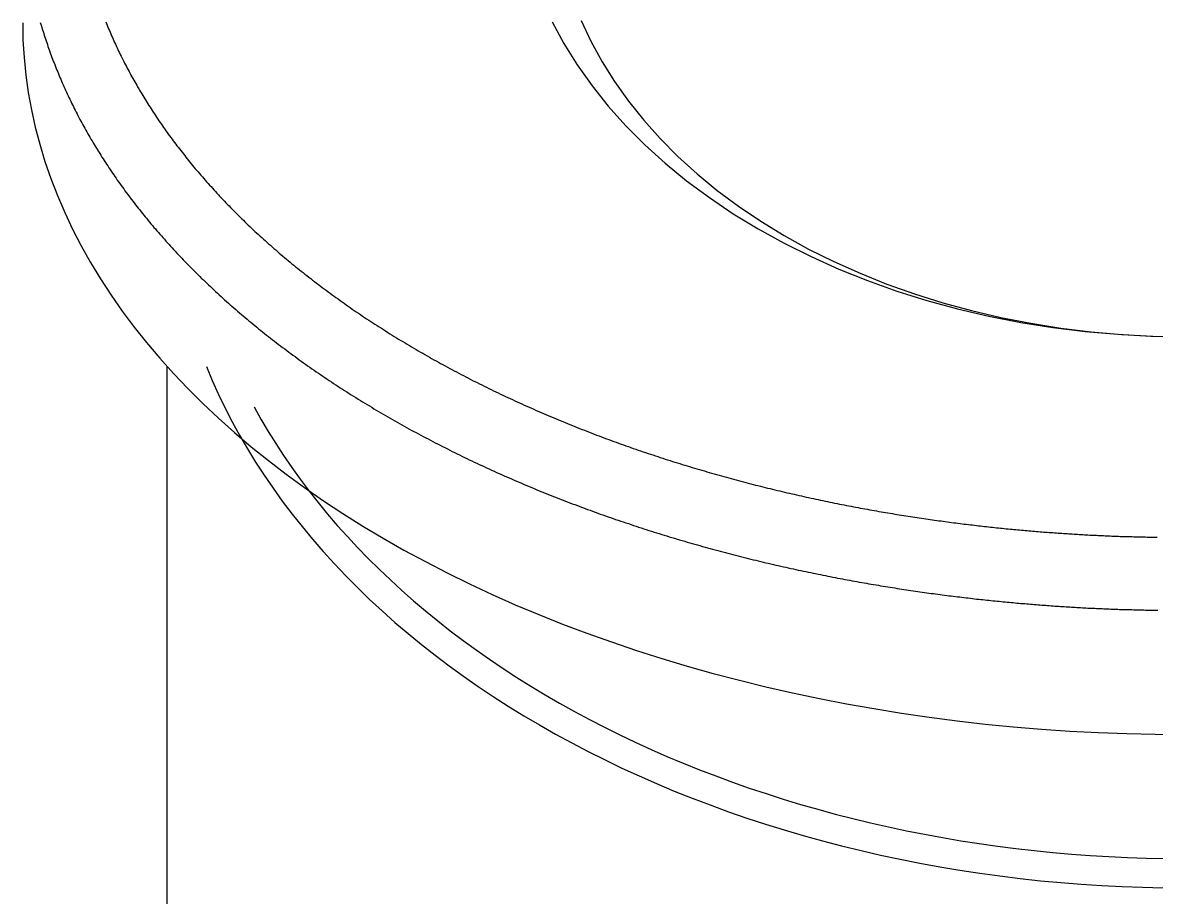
# Model space of a CAD drawing. Extents: x -9.8 to 79.6, y -19.1 to 55.4.
# Drawn here: x 55.15 to 66.13, y 36.84 to 45.31 of the extents above; entities that cross this region are included whole.
import ezdxf

# ---------------------------------------------------------------- set-up
doc = ezdxf.new("R2010")
doc.units = 0
doc.layers.get('0').update_dxf_attribs({"linetype": 'CONTINUOUS'})

msp = doc.modelspace()

# ---------------------------------------------------------------- linework, layer by layer
at = {"color": 7, "linetype": 'CONTINUOUS'}
msp.add_line((56.549, 31.641), (56.549, 41.982), dxfattribs=at)
for points in [[(55.149, 45.313, 0), (55.152, 45.144, 0), (55.163, 44.975, 0), (55.179, 44.806, 0), (55.203, 44.637, 0), (55.234, 44.469, 0), (55.271, 44.302, 0), (55.315, 44.135, 0), (55.365, 43.968, 0), (55.422, 43.803, 0), (55.486, 43.638, 0), (55.556, 43.474, 0), (55.633, 43.312, 0), (55.717, 43.151, 0), (55.807, 42.991, 0), (55.903, 42.832, 0), (56.005, 42.675, 0), (56.114, 42.519, 0), (56.229, 42.365, 0), (56.35, 42.214, 0), (56.477, 42.063, 0), (56.611, 41.915, 0), (56.749, 41.769, 0), (56.894, 41.625, 0), (57.045, 41.483, 0), (57.201, 41.343, 0), (57.363, 41.206, 0), (57.53, 41.072, 0), (57.703, 40.94, 0), (57.88, 40.81, 0), (58.063, 40.683, 0), (58.251, 40.559, 0), (58.444, 40.438, 0), (58.642, 40.32, 0), (58.844, 40.205, 0), (59.051, 40.093, 0), (59.262, 39.984, 0), (59.478, 39.878, 0), (59.697, 39.776, 0), (59.921, 39.676, 0), (60.149, 39.581, 0), (60.38, 39.489, 0), (60.615, 39.4, 0), (60.854, 39.315, 0), (61.096, 39.233, 0), (61.341, 39.155, 0), (61.589, 39.081, 0), (61.84, 39.01, 0), (62.094, 38.944, 0), (62.35, 38.881, 0), (62.609, 38.822, 0), (62.87, 38.767, 0), (63.133, 38.716, 0), (63.398, 38.669, 0), (63.665, 38.626, 0), (63.934, 38.586, 0), (64.204, 38.551, 0), (64.476, 38.52, 0), (64.748, 38.493, 0), (65.022, 38.471, 0), (65.296, 38.452, 0), (65.571, 38.438, 0), (65.847, 38.427, 0), (66.123, 38.421, 0), (66.399, 38.419, 0)], [(60.279, 45.32, 0), (60.394, 45.11, 0), (60.523, 44.904, 0), (60.666, 44.702, 0), (60.824, 44.506, 0), (60.994, 44.315, 0), (61.178, 44.131, 0), (61.374, 43.953, 0), (61.583, 43.782, 0), (61.803, 43.619, 0), (62.034, 43.463, 0), (62.275, 43.316, 0), (62.527, 43.177, 0), (62.788, 43.047, 0), (63.057, 42.927, 0), (63.335, 42.815, 0), (63.62, 42.714, 0), (63.911, 42.623, 0), (64.209, 42.541, 0), (64.512, 42.471, 0), (64.82, 42.41, 0), (65.131, 42.361, 0), (65.445, 42.322, 0), (65.762, 42.295, 0), (66.08, 42.278, 0), (66.399, 42.273, 0)], [(60.562, 45.334, 0), (60.656, 45.133, 0), (60.763, 44.935, 0), (60.885, 44.742, 0), (61.019, 44.553, 0), (61.167, 44.368, 0), (61.327, 44.19, 0), (61.499, 44.017, 0), (61.684, 43.85, 0), (61.879, 43.689, 0), (62.086, 43.536, 0), (62.302, 43.39, 0), (62.529, 43.252, 0), (62.765, 43.121, 0), (63.01, 43, 0), (63.263, 42.886, 0), (63.523, 42.782, 0), (63.791, 42.687, 0), (64.065, 42.601, 0), (64.344, 42.525, 0), (64.628, 42.458, 0), (64.917, 42.402, 0), (65.209, 42.355, 0), (65.504, 42.319, 0), (65.801, 42.293, 0), (66.1, 42.278, 0), (66.399, 42.273, 0)], [(56.929, 41.982, 0), (56.986, 41.847, 0), (57.047, 41.713, 0), (57.111, 41.58, 0), (57.179, 41.448, 0), (57.251, 41.317, 0), (57.326, 41.187, 0), (57.406, 41.058, 0), (57.489, 40.93, 0), (57.575, 40.804, 0), (57.665, 40.678, 0), (57.759, 40.554, 0), (57.856, 40.432, 0), (57.957, 40.31, 0), (58.061, 40.191, 0), (58.169, 40.072, 0), (58.28, 39.956, 0), (58.394, 39.841, 0), (58.511, 39.727, 0), (58.632, 39.615, 0), (58.756, 39.505, 0), (58.883, 39.397, 0), (59.013, 39.291, 0), (59.146, 39.187, 0), (59.282, 39.084, 0), (59.421, 38.983, 0), (59.563, 38.885, 0), (59.707, 38.788, 0), (59.854, 38.694, 0), (60.004, 38.601, 0), (60.157, 38.511, 0), (60.312, 38.423, 0), (60.469, 38.337, 0), (60.629, 38.254, 0), (60.792, 38.173, 0), (60.956, 38.094, 0), (61.123, 38.017, 0), (61.292, 37.943, 0), (61.463, 37.871, 0), (61.636, 37.802, 0), (61.811, 37.736, 0), (61.988, 37.671, 0), (62.167, 37.61, 0), (62.347, 37.55, 0), (62.529, 37.494, 0), (62.713, 37.44, 0), (62.898, 37.389, 0), (63.085, 37.34, 0), (63.273, 37.294, 0), (63.462, 37.251, 0), (63.652, 37.21, 0), (63.844, 37.172, 0), (64.036, 37.137, 0), (64.23, 37.105, 0), (64.424, 37.075, 0), (64.619, 37.049, 0), (64.815, 37.025, 0), (65.012, 37.003, 0), (65.209, 36.985, 0), (65.406, 36.969, 0), (65.605, 36.957, 0), (65.803, 36.947, 0), (66.001, 36.94, 0), (66.2, 36.935, 0)], [(57.391, 41.592, 0), (57.458, 41.473, 0), (57.528, 41.355, 0), (57.601, 41.237, 0), (57.677, 41.12, 0), (57.756, 41.005, 0), (57.839, 40.891, 0), (57.924, 40.777, 0), (58.012, 40.665, 0), (58.103, 40.554, 0), (58.198, 40.444, 0), (58.295, 40.336, 0), (58.395, 40.229, 0), (58.498, 40.123, 0), (58.603, 40.019, 0), (58.712, 39.916, 0), (58.823, 39.814, 0), (58.936, 39.714, 0), (59.053, 39.616, 0), (59.172, 39.519, 0), (59.293, 39.423, 0), (59.417, 39.33, 0), (59.544, 39.238, 0), (59.673, 39.148, 0), (59.804, 39.059, 0), (59.938, 38.972, 0), (60.074, 38.887, 0), (60.212, 38.804, 0), (60.352, 38.722, 0), (60.495, 38.643, 0), (60.64, 38.565, 0), (60.786, 38.49, 0), (60.935, 38.416, 0), (61.085, 38.344, 0), (61.238, 38.275, 0), (61.392, 38.207, 0), (61.548, 38.142, 0), (61.706, 38.078, 0), (61.865, 38.017, 0), (62.026, 37.958, 0), (62.189, 37.9, 0), (62.353, 37.846, 0), (62.519, 37.793, 0), (62.685, 37.742, 0), (62.854, 37.694, 0), (63.023, 37.648, 0), (63.194, 37.604, 0), (63.365, 37.563, 0), (63.538, 37.523, 0), (63.712, 37.487, 0), (63.887, 37.452, 0), (64.063, 37.42, 0), (64.239, 37.39, 0), (64.416, 37.362, 0), (64.594, 37.337, 0), (64.773, 37.314, 0), (64.952, 37.294, 0), (65.132, 37.276, 0), (65.312, 37.26, 0), (65.493, 37.247, 0), (65.674, 37.236, 0), (65.855, 37.228, 0), (66.036, 37.222, 0), (66.217, 37.218, 0)]]:
    msp.add_polyline3d(points, dxfattribs=at)
at = {"color": 7}
for points in [[(55.32, 45.316, 0), (55.326, 45.298, 0), (55.331, 45.28, 0), (55.336, 45.263, 0), (55.342, 45.245, 0), (55.347, 45.227, 0), (55.353, 45.209, 0), (55.358, 45.191, 0), (55.364, 45.173, 0), (55.37, 45.156, 0), (55.376, 45.138, 0), (55.382, 45.12, 0), (55.388, 45.102, 0), (55.394, 45.084, 0), (55.4, 45.066, 0), (55.407, 45.049, 0), (55.413, 45.031, 0), (55.419, 45.013, 0), (55.426, 44.995, 0), (55.432, 44.977, 0), (55.439, 44.96, 0), (55.446, 44.942, 0), (55.453, 44.924, 0), (55.459, 44.907, 0), (55.467, 44.889, 0), (55.474, 44.871, 0), (55.481, 44.853, 0), (55.488, 44.836, 0), (55.495, 44.818, 0), (55.503, 44.8, 0), (55.51, 44.782, 0), (55.518, 44.765, 0), (55.525, 44.747, 0), (55.533, 44.729, 0), (55.541, 44.712, 0), (55.549, 44.694, 0), (55.556, 44.676, 0), (55.565, 44.659, 0), (55.573, 44.641, 0), (55.581, 44.623, 0), (55.589, 44.606, 0), (55.597, 44.588, 0), (55.606, 44.571, 0), (55.614, 44.553, 0), (55.623, 44.535, 0), (55.632, 44.518, 0), (55.64, 44.5, 0), (55.649, 44.483, 0), (55.658, 44.465, 0), (55.667, 44.448, 0), (55.676, 44.43, 0), (55.685, 44.413, 0), (55.694, 44.395, 0), (55.703, 44.377, 0), (55.713, 44.36, 0), (55.722, 44.343, 0), (55.732, 44.325, 0), (55.741, 44.307, 0), (55.751, 44.29, 0), (55.761, 44.273, 0), (55.771, 44.255, 0), (55.781, 44.238, 0), (55.791, 44.22, 0), (55.801, 44.203, 0), (55.811, 44.185, 0), (55.821, 44.168, 0), (55.831, 44.151, 0), (55.842, 44.133, 0), (55.852, 44.116, 0), (55.863, 44.099, 0), (55.873, 44.081, 0), (55.884, 44.064, 0), (55.895, 44.047, 0), (55.906, 44.029, 0), (55.917, 44.012, 0), (55.928, 43.995, 0), (55.939, 43.977, 0), (55.95, 43.96, 0), (55.961, 43.943, 0), (55.973, 43.926, 0), (55.984, 43.908, 0), (55.996, 43.891, 0), (56.007, 43.874, 0), (56.019, 43.857, 0), (56.031, 43.84, 0), (56.042, 43.823, 0), (56.054, 43.806, 0), (56.066, 43.788, 0), (56.078, 43.771, 0), (56.091, 43.754, 0), (56.103, 43.737, 0), (56.115, 43.72, 0), (56.128, 43.703, 0), (56.14, 43.686, 0), (56.153, 43.669, 0), (56.165, 43.652, 0), (56.178, 43.635, 0), (56.191, 43.618, 0), (56.204, 43.601, 0), (56.217, 43.584, 0), (56.23, 43.567, 0), (56.243, 43.55, 0), (56.256, 43.533, 0), (56.269, 43.516, 0), (56.283, 43.499, 0), (56.296, 43.482, 0), (56.309, 43.465, 0), (56.323, 43.449, 0), (56.337, 43.432, 0), (56.351, 43.415, 0), (56.364, 43.398, 0), (56.378, 43.382, 0), (56.392, 43.365, 0), (56.406, 43.348, 0), (56.421, 43.331, 0), (56.435, 43.315, 0), (56.449, 43.298, 0), (56.464, 43.281, 0), (56.478, 43.264, 0), (56.493, 43.248, 0), (56.507, 43.231, 0), (56.522, 43.215, 0), (56.537, 43.198, 0), (56.552, 43.181, 0), (56.567, 43.165, 0), (56.582, 43.148, 0), (56.597, 43.132, 0), (56.612, 43.115, 0), (56.628, 43.099, 0), (56.643, 43.082, 0), (56.658, 43.066, 0), (56.674, 43.049, 0), (56.69, 43.033, 0), (56.705, 43.017, 0), (56.721, 43, 0), (56.737, 42.984, 0), (56.753, 42.967, 0), (56.769, 42.951, 0), (56.785, 42.935, 0), (56.801, 42.919, 0), (56.818, 42.902, 0), (56.834, 42.886, 0), (56.85, 42.87, 0), (56.867, 42.854, 0), (56.883, 42.837, 0), (56.9, 42.821, 0), (56.917, 42.805, 0), (56.934, 42.789, 0), (56.951, 42.773, 0), (56.968, 42.757, 0), (56.985, 42.741, 0), (57.002, 42.725, 0), (57.019, 42.709, 0), (57.036, 42.693, 0), (57.053, 42.677, 0), (57.071, 42.661, 0), (57.089, 42.645, 0), (57.106, 42.63, 0), (57.124, 42.614, 0), (57.142, 42.598, 0), (57.159, 42.582, 0), (57.177, 42.566, 0), (57.195, 42.551, 0), (57.213, 42.535, 0), (57.231, 42.519, 0), (57.249, 42.504, 0), (57.268, 42.488, 0), (57.286, 42.473, 0), (57.304, 42.457, 0), (57.323, 42.441, 0), (57.342, 42.426, 0), (57.36, 42.411, 0), (57.379, 42.395, 0), (57.398, 42.38, 0), (57.417, 42.364, 0), (57.435, 42.349, 0), (57.455, 42.334, 0), (57.474, 42.319, 0), (57.493, 42.303, 0), (57.512, 42.288, 0), (57.531, 42.273, 0), (57.55, 42.258, 0), (57.57, 42.243, 0), (57.589, 42.227, 0), (57.609, 42.212, 0), (57.629, 42.197, 0), (57.648, 42.182, 0), (57.668, 42.168, 0), (57.688, 42.153, 0), (57.708, 42.138, 0), (57.728, 42.123, 0), (57.748, 42.108, 0), (57.768, 42.093, 0), (57.788, 42.079, 0), (57.808, 42.064, 0), (57.828, 42.049, 0), (57.849, 42.035, 0), (57.869, 42.02, 0), (57.89, 42.006, 0), (57.91, 41.991, 0), (57.931, 41.977, 0), (57.952, 41.962, 0), (57.972, 41.948, 0), (57.993, 41.933, 0), (58.014, 41.919, 0), (58.035, 41.905, 0), (58.056, 41.891, 0), (58.077, 41.876, 0), (58.098, 41.862, 0), (58.119, 41.848, 0), (58.14, 41.834, 0), (58.161, 41.82, 0), (58.183, 41.806, 0), (58.204, 41.792, 0), (58.225, 41.778, 0), (58.247, 41.764, 0), (58.268, 41.75, 0), (58.29, 41.737, 0), (58.312, 41.723, 0), (58.333, 41.709, 0), (58.355, 41.695, 0), (58.377, 41.682, 0), (58.399, 41.668, 0), (58.421, 41.655, 0), (58.443, 41.641, 0), (58.465, 41.628, 0), (58.487, 41.614, 0), (58.509, 41.601, 0), (58.531, 41.588, 0), (58.553, 41.574, 0), (58.575, 41.561, 0), (58.598, 41.548, 0), (58.62, 41.535, 0), (58.643, 41.522, 0), (58.665, 41.508, 0), (58.688, 41.495, 0), (58.71, 41.483, 0), (58.733, 41.47, 0), (58.755, 41.457, 0), (58.778, 41.444, 0), (58.801, 41.431, 0), (58.824, 41.418, 0), (58.846, 41.406, 0), (58.869, 41.393, 0), (58.892, 41.38, 0), (58.915, 41.368, 0), (58.938, 41.355, 0), (58.961, 41.343, 0), (58.984, 41.33, 0), (59.007, 41.318, 0), (59.031, 41.306, 0), (59.054, 41.293, 0), (59.077, 41.281, 0), (59.1, 41.269, 0), (59.123, 41.257, 0), (59.147, 41.245, 0), (59.17, 41.233, 0), (59.194, 41.221, 0), (59.217, 41.209, 0), (59.241, 41.197, 0), (59.264, 41.185, 0), (59.288, 41.173, 0), (59.311, 41.161, 0), (59.335, 41.15, 0), (59.359, 41.138, 0), (59.382, 41.126, 0), (59.406, 41.115, 0), (59.43, 41.103, 0), (59.454, 41.092, 0), (59.477, 41.08, 0), (59.501, 41.069, 0), (59.525, 41.058, 0), (59.549, 41.046, 0), (59.573, 41.035, 0), (59.597, 41.024, 0), (59.621, 41.013, 0), (59.645, 41.002, 0), (59.669, 40.991, 0), (59.693, 40.98, 0), (59.717, 40.969, 0), (59.741, 40.958, 0), (59.766, 40.947, 0), (59.79, 40.936, 0), (59.814, 40.925, 0), (59.838, 40.915, 0), (59.862, 40.904, 0), (59.887, 40.894, 0), (59.911, 40.883, 0), (59.935, 40.873, 0), (59.96, 40.862, 0), (59.984, 40.852, 0), (60.008, 40.841, 0), (60.033, 40.831, 0), (60.057, 40.821, 0), (60.082, 40.811, 0), (60.106, 40.8, 0), (60.13, 40.79, 0), (60.155, 40.78, 0), (60.179, 40.77, 0), (60.204, 40.761, 0), (60.228, 40.751, 0), (60.253, 40.741, 0), (60.278, 40.731, 0), (60.302, 40.721, 0), (60.327, 40.712, 0), (60.351, 40.702, 0), (60.376, 40.692, 0), (60.401, 40.683, 0), (60.425, 40.673, 0), (60.45, 40.664, 0), (60.474, 40.654, 0), (60.499, 40.645, 0), (60.524, 40.636, 0), (60.549, 40.627, 0), (60.573, 40.617, 0), (60.598, 40.608, 0), (60.623, 40.599, 0), (60.647, 40.59, 0), (60.672, 40.581, 0), (60.697, 40.572, 0), (60.722, 40.563, 0), (60.746, 40.554, 0), (60.771, 40.546, 0), (60.796, 40.537, 0), (60.821, 40.528, 0), (60.845, 40.52, 0), (60.87, 40.511, 0), (60.895, 40.502, 0), (60.92, 40.494, 0), (60.944, 40.486, 0), (60.969, 40.477, 0), (60.994, 40.469, 0), (61.019, 40.461, 0), (61.044, 40.452, 0), (61.069, 40.444, 0), (61.093, 40.436, 0), (61.118, 40.428, 0), (61.143, 40.42, 0), (61.168, 40.412, 0), (61.192, 40.404, 0), (61.217, 40.396, 0), (61.242, 40.388, 0), (61.267, 40.38, 0), (61.292, 40.372, 0), (61.316, 40.365, 0), (61.341, 40.357, 0), (61.366, 40.349, 0), (61.391, 40.342, 0), (61.415, 40.334, 0), (61.44, 40.327, 0), (61.465, 40.319, 0), (61.49, 40.312, 0), (61.514, 40.305, 0), (61.539, 40.297, 0), (61.564, 40.29, 0), (61.589, 40.283, 0), (61.613, 40.276, 0), (61.638, 40.269, 0), (61.663, 40.262, 0), (61.687, 40.255, 0), (61.712, 40.248, 0), (61.737, 40.241, 0), (61.761, 40.234, 0), (61.786, 40.227, 0), (61.811, 40.221, 0), (61.835, 40.214, 0), (61.86, 40.207, 0), (61.885, 40.2, 0), (61.909, 40.194, 0), (61.934, 40.187, 0), (61.958, 40.181, 0), (61.983, 40.174, 0), (62.008, 40.168, 0), (62.032, 40.162, 0), (62.057, 40.155, 0), (62.081, 40.149, 0), (62.106, 40.143, 0), (62.13, 40.137, 0), (62.155, 40.13, 0), (62.179, 40.124, 0), (62.204, 40.118, 0), (62.228, 40.112, 0), (62.253, 40.106, 0), (62.277, 40.1, 0), (62.301, 40.095, 0), (62.326, 40.089, 0), (62.35, 40.083, 0), (62.374, 40.077, 0), (62.399, 40.072, 0), (62.423, 40.066, 0), (62.447, 40.06, 0), (62.471, 40.055, 0), (62.496, 40.049, 0), (62.52, 40.044, 0), (62.544, 40.038, 0), (62.568, 40.033, 0), (62.593, 40.028, 0), (62.617, 40.022, 0), (62.641, 40.017, 0), (62.665, 40.012, 0), (62.689, 40.007, 0), (62.713, 40.002, 0), (62.737, 39.997, 0), (62.761, 39.992, 0), (62.785, 39.987, 0), (62.809, 39.982, 0), (62.832, 39.977, 0), (62.856, 39.972, 0), (62.88, 39.967, 0), (62.904, 39.962, 0), (62.928, 39.958, 0), (62.951, 39.953, 0), (62.975, 39.948, 0), (62.998, 39.944, 0), (63.022, 39.939, 0), (63.046, 39.934, 0), (63.069, 39.93, 0), (63.093, 39.925, 0), (63.116, 39.921, 0), (63.14, 39.917, 0), (63.163, 39.912, 0), (63.186, 39.908, 0), (63.21, 39.904, 0), (63.233, 39.9, 0), (63.256, 39.895, 0), (63.279, 39.891, 0), (63.303, 39.887, 0), (63.326, 39.883, 0), (63.349, 39.879, 0), (63.372, 39.875, 0), (63.395, 39.871, 0), (63.418, 39.867, 0), (63.441, 39.864, 0), (63.463, 39.86, 0), (63.486, 39.856, 0), (63.509, 39.852, 0), (63.532, 39.849, 0), (63.554, 39.845, 0), (63.577, 39.841, 0), (63.599, 39.838, 0), (63.622, 39.834, 0), (63.644, 39.831, 0), (63.667, 39.827, 0), (63.689, 39.824, 0), (63.712, 39.821, 0), (63.734, 39.817, 0), (63.756, 39.814, 0), (63.778, 39.811, 0), (63.8, 39.807, 0), (63.822, 39.804, 0), (63.844, 39.801, 0), (63.866, 39.798, 0), (63.888, 39.795, 0), (63.91, 39.792, 0), (63.931, 39.789, 0), (63.953, 39.786, 0), (63.975, 39.783, 0), (63.996, 39.78, 0), (64.018, 39.777, 0), (64.039, 39.774, 0), (64.06, 39.772, 0), (64.082, 39.769, 0), (64.103, 39.766, 0), (64.124, 39.763, 0), (64.145, 39.761, 0), (64.166, 39.758, 0), (64.187, 39.756, 0), (64.208, 39.753, 0), (64.229, 39.751, 0), (64.249, 39.748, 0), (64.27, 39.745, 0), (64.291, 39.743, 0), (64.311, 39.741, 0), (64.332, 39.738, 0), (64.352, 39.736, 0), (64.372, 39.734, 0), (64.392, 39.731, 0), (64.413, 39.729, 0), (64.433, 39.727, 0), (64.453, 39.725, 0), (64.473, 39.723, 0), (64.493, 39.721, 0), (64.513, 39.719, 0), (64.532, 39.717, 0), (64.552, 39.715, 0), (64.572, 39.712, 0), (64.591, 39.711, 0), (64.611, 39.709, 0), (64.63, 39.707, 0), (64.65, 39.705, 0), (64.669, 39.703, 0), (64.688, 39.701, 0), (64.707, 39.699, 0), (64.727, 39.698, 0), (64.746, 39.696, 0), (64.765, 39.694, 0), (64.784, 39.692, 0), (64.802, 39.691, 0), (64.821, 39.689, 0), (64.84, 39.688, 0), (64.859, 39.686, 0), (64.878, 39.684, 0), (64.896, 39.683, 0), (64.915, 39.681, 0), (64.933, 39.68, 0), (64.952, 39.678, 0), (64.97, 39.677, 0), (64.989, 39.675, 0), (65.007, 39.674, 0), (65.025, 39.673, 0), (65.044, 39.671, 0), (65.062, 39.67, 0), (65.08, 39.669, 0), (65.098, 39.667, 0), (65.116, 39.666, 0), (65.134, 39.665, 0), (65.152, 39.663, 0), (65.17, 39.662, 0), (65.188, 39.661, 0), (65.206, 39.66, 0), (65.224, 39.659, 0), (65.242, 39.657, 0), (65.259, 39.656, 0), (65.277, 39.655, 0), (65.295, 39.654, 0), (65.312, 39.653, 0), (65.33, 39.652, 0), (65.347, 39.651, 0), (65.365, 39.65, 0), (65.383, 39.649, 0), (65.4, 39.648, 0), (65.418, 39.647, 0), (65.435, 39.646, 0), (65.452, 39.645, 0), (65.47, 39.644, 0), (65.487, 39.643, 0), (65.504, 39.642, 0), (65.522, 39.642, 0), (65.539, 39.641, 0), (65.556, 39.64, 0), (65.573, 39.639, 0), (65.59, 39.638, 0), (65.608, 39.638, 0), (65.625, 39.637, 0), (65.642, 39.636, 0), (65.659, 39.636, 0), (65.676, 39.635, 0), (65.693, 39.634, 0), (65.71, 39.634, 0), (65.727, 39.633, 0), (65.744, 39.632, 0), (65.761, 39.632, 0), (65.778, 39.631, 0), (65.795, 39.631, 0), (65.812, 39.63, 0), (65.829, 39.63, 0), (65.845, 39.629, 0), (65.862, 39.629, 0), (65.879, 39.628, 0), (65.896, 39.628, 0), (65.913, 39.627, 0), (65.93, 39.627, 0), (65.946, 39.626, 0), (65.963, 39.626, 0), (65.98, 39.626, 0), (65.997, 39.625, 0), (66.014, 39.625, 0), (66.03, 39.624, 0), (66.047, 39.624, 0), (66.064, 39.624, 0), (66.081, 39.624, 0), (66.097, 39.623, 0), (66.114, 39.623, 0), (66.131, 39.623, 0), (66.148, 39.623, 0)], [(55.955, 45.321, 0), (55.961, 45.304, 0), (55.968, 45.288, 0), (55.975, 45.271, 0), (55.982, 45.254, 0), (55.989, 45.237, 0), (55.996, 45.221, 0), (56.003, 45.204, 0), (56.011, 45.187, 0), (56.018, 45.171, 0), (56.025, 45.154, 0), (56.033, 45.138, 0), (56.04, 45.121, 0), (56.048, 45.104, 0), (56.056, 45.088, 0), (56.063, 45.071, 0), (56.071, 45.054, 0), (56.079, 45.038, 0), (56.087, 45.021, 0), (56.095, 45.005, 0), (56.103, 44.988, 0), (56.112, 44.971, 0), (56.12, 44.955, 0), (56.128, 44.938, 0), (56.137, 44.922, 0), (56.145, 44.905, 0), (56.154, 44.889, 0), (56.163, 44.872, 0), (56.171, 44.855, 0), (56.18, 44.839, 0), (56.189, 44.822, 0), (56.198, 44.806, 0), (56.207, 44.789, 0), (56.216, 44.773, 0), (56.225, 44.757, 0), (56.235, 44.74, 0), (56.244, 44.724, 0), (56.254, 44.707, 0), (56.263, 44.691, 0), (56.273, 44.674, 0), (56.282, 44.658, 0), (56.292, 44.642, 0), (56.302, 44.625, 0), (56.312, 44.609, 0), (56.322, 44.592, 0), (56.332, 44.576, 0), (56.342, 44.56, 0), (56.352, 44.543, 0), (56.362, 44.527, 0), (56.373, 44.511, 0), (56.383, 44.494, 0), (56.394, 44.478, 0), (56.404, 44.462, 0), (56.415, 44.445, 0), (56.426, 44.429, 0), (56.436, 44.413, 0), (56.447, 44.397, 0), (56.458, 44.38, 0), (56.469, 44.364, 0), (56.48, 44.348, 0), (56.492, 44.332, 0), (56.503, 44.315, 0), (56.514, 44.299, 0), (56.526, 44.283, 0), (56.537, 44.267, 0), (56.549, 44.251, 0), (56.56, 44.235, 0), (56.572, 44.218, 0), (56.584, 44.202, 0), (56.596, 44.186, 0), (56.608, 44.17, 0), (56.62, 44.154, 0), (56.632, 44.138, 0), (56.644, 44.122, 0), (56.656, 44.106, 0), (56.669, 44.09, 0), (56.681, 44.074, 0), (56.693, 44.058, 0), (56.706, 44.042, 0), (56.719, 44.026, 0), (56.731, 44.01, 0), (56.744, 43.994, 0), (56.757, 43.978, 0), (56.77, 43.962, 0), (56.783, 43.946, 0), (56.796, 43.93, 0), (56.809, 43.914, 0), (56.822, 43.898, 0), (56.836, 43.883, 0), (56.849, 43.867, 0), (56.863, 43.851, 0), (56.876, 43.835, 0), (56.89, 43.819, 0), (56.904, 43.804, 0), (56.917, 43.788, 0), (56.931, 43.772, 0), (56.945, 43.756, 0), (56.959, 43.741, 0), (56.974, 43.725, 0), (56.988, 43.709, 0), (57.002, 43.694, 0), (57.016, 43.678, 0), (57.031, 43.662, 0), (57.045, 43.647, 0), (57.06, 43.631, 0), (57.075, 43.615, 0), (57.089, 43.6, 0), (57.104, 43.584, 0), (57.119, 43.569, 0), (57.134, 43.553, 0), (57.149, 43.538, 0), (57.164, 43.522, 0), (57.179, 43.507, 0), (57.194, 43.491, 0), (57.21, 43.476, 0), (57.225, 43.461, 0), (57.241, 43.445, 0), (57.256, 43.43, 0), (57.272, 43.414, 0), (57.288, 43.399, 0), (57.303, 43.384, 0), (57.319, 43.368, 0), (57.335, 43.353, 0), (57.351, 43.338, 0), (57.367, 43.323, 0), (57.384, 43.308, 0), (57.4, 43.292, 0), (57.416, 43.277, 0), (57.433, 43.262, 0), (57.449, 43.247, 0), (57.466, 43.232, 0), (57.482, 43.217, 0), (57.499, 43.202, 0), (57.516, 43.187, 0), (57.532, 43.172, 0), (57.549, 43.157, 0), (57.566, 43.142, 0), (57.584, 43.127, 0), (57.601, 43.112, 0), (57.618, 43.097, 0), (57.635, 43.082, 0), (57.652, 43.068, 0), (57.67, 43.053, 0), (57.687, 43.038, 0), (57.705, 43.023, 0), (57.722, 43.009, 0), (57.74, 42.994, 0), (57.758, 42.979, 0), (57.776, 42.965, 0), (57.794, 42.95, 0), (57.812, 42.935, 0), (57.83, 42.921, 0), (57.848, 42.906, 0), (57.866, 42.892, 0), (57.884, 42.877, 0), (57.903, 42.863, 0), (57.921, 42.849, 0), (57.94, 42.834, 0), (57.958, 42.82, 0), (57.977, 42.806, 0), (57.995, 42.791, 0), (58.014, 42.777, 0), (58.033, 42.763, 0), (58.052, 42.749, 0), (58.071, 42.735, 0), (58.09, 42.721, 0), (58.109, 42.706, 0), (58.128, 42.692, 0), (58.147, 42.678, 0), (58.166, 42.664, 0), (58.185, 42.651, 0), (58.205, 42.637, 0), (58.224, 42.623, 0), (58.244, 42.609, 0), (58.263, 42.595, 0), (58.283, 42.581, 0), (58.302, 42.568, 0), (58.322, 42.554, 0), (58.342, 42.54, 0), (58.362, 42.527, 0), (58.382, 42.513, 0), (58.402, 42.499, 0), (58.422, 42.486, 0), (58.442, 42.472, 0), (58.462, 42.459, 0), (58.482, 42.446, 0), (58.502, 42.432, 0), (58.523, 42.419, 0), (58.543, 42.406, 0), (58.563, 42.392, 0), (58.584, 42.379, 0), (58.604, 42.366, 0), (58.625, 42.353, 0), (58.645, 42.34, 0), (58.666, 42.327, 0), (58.687, 42.313, 0), (58.708, 42.301, 0), (58.728, 42.288, 0), (58.749, 42.275, 0), (58.77, 42.262, 0), (58.791, 42.249, 0), (58.812, 42.236, 0), (58.833, 42.224, 0), (58.854, 42.211, 0), (58.876, 42.198, 0), (58.897, 42.185, 0), (58.918, 42.173, 0), (58.939, 42.16, 0), (58.961, 42.148, 0), (58.982, 42.135, 0), (59.004, 42.123, 0), (59.025, 42.111, 0), (59.047, 42.098, 0), (59.068, 42.086, 0), (59.09, 42.074, 0), (59.112, 42.062, 0), (59.133, 42.049, 0), (59.155, 42.037, 0), (59.177, 42.025, 0), (59.199, 42.013, 0), (59.221, 42.001, 0), (59.243, 41.989, 0), (59.265, 41.977, 0), (59.287, 41.965, 0), (59.309, 41.954, 0), (59.331, 41.942, 0), (59.353, 41.93, 0), (59.375, 41.919, 0), (59.397, 41.907, 0), (59.42, 41.895, 0), (59.442, 41.884, 0), (59.464, 41.872, 0), (59.486, 41.861, 0), (59.509, 41.849, 0), (59.531, 41.838, 0), (59.554, 41.827, 0), (59.576, 41.815, 0), (59.599, 41.804, 0), (59.621, 41.793, 0), (59.644, 41.782, 0), (59.667, 41.771, 0), (59.689, 41.76, 0), (59.712, 41.749, 0), (59.735, 41.738, 0), (59.758, 41.727, 0), (59.78, 41.716, 0), (59.803, 41.705, 0), (59.826, 41.694, 0), (59.849, 41.684, 0), (59.872, 41.673, 0), (59.895, 41.662, 0), (59.918, 41.652, 0), (59.941, 41.641, 0), (59.964, 41.631, 0), (59.987, 41.62, 0), (60.01, 41.61, 0), (60.033, 41.599, 0), (60.056, 41.589, 0), (60.079, 41.579, 0), (60.102, 41.569, 0), (60.125, 41.558, 0), (60.149, 41.548, 0), (60.172, 41.538, 0), (60.195, 41.528, 0), (60.218, 41.518, 0), (60.242, 41.508, 0), (60.265, 41.498, 0), (60.288, 41.489, 0), (60.312, 41.479, 0), (60.335, 41.469, 0), (60.358, 41.459, 0), (60.382, 41.45, 0), (60.405, 41.44, 0), (60.429, 41.43, 0), (60.452, 41.421, 0), (60.476, 41.411, 0), (60.499, 41.402, 0), (60.523, 41.393, 0), (60.546, 41.383, 0), (60.57, 41.374, 0), (60.593, 41.365, 0), (60.617, 41.356, 0), (60.64, 41.347, 0), (60.664, 41.337, 0), (60.687, 41.328, 0), (60.711, 41.319, 0), (60.735, 41.311, 0), (60.758, 41.302, 0), (60.782, 41.293, 0), (60.806, 41.284, 0), (60.829, 41.275, 0), (60.853, 41.267, 0), (60.877, 41.258, 0), (60.9, 41.249, 0), (60.924, 41.241, 0), (60.948, 41.232, 0), (60.971, 41.224, 0), (60.995, 41.215, 0), (61.019, 41.207, 0), (61.042, 41.199, 0), (61.066, 41.19, 0), (61.09, 41.182, 0), (61.114, 41.174, 0), (61.137, 41.166, 0), (61.161, 41.158, 0), (61.185, 41.15, 0), (61.209, 41.142, 0), (61.232, 41.134, 0), (61.256, 41.126, 0), (61.28, 41.118, 0), (61.303, 41.11, 0), (61.327, 41.102, 0), (61.351, 41.095, 0), (61.375, 41.087, 0), (61.398, 41.08, 0), (61.422, 41.072, 0), (61.446, 41.064, 0), (61.47, 41.057, 0), (61.493, 41.049, 0), (61.517, 41.042, 0), (61.541, 41.035, 0), (61.565, 41.027, 0), (61.589, 41.02, 0), (61.612, 41.013, 0), (61.636, 41.006, 0), (61.66, 40.999, 0), (61.683, 40.992, 0), (61.707, 40.984, 0), (61.731, 40.978, 0), (61.755, 40.971, 0), (61.778, 40.964, 0), (61.802, 40.957, 0), (61.825, 40.95, 0), (61.849, 40.943, 0), (61.873, 40.937, 0), (61.897, 40.93, 0), (61.92, 40.923, 0), (61.944, 40.917, 0), (61.968, 40.91, 0), (61.991, 40.904, 0), (62.015, 40.897, 0), (62.038, 40.891, 0), (62.062, 40.885, 0), (62.086, 40.878, 0), (62.109, 40.872, 0), (62.133, 40.866, 0), (62.157, 40.859, 0), (62.18, 40.853, 0), (62.204, 40.847, 0), (62.227, 40.841, 0), (62.251, 40.835, 0), (62.274, 40.829, 0), (62.298, 40.823, 0), (62.321, 40.818, 0), (62.345, 40.812, 0), (62.368, 40.806, 0), (62.392, 40.8, 0), (62.415, 40.794, 0), (62.438, 40.789, 0), (62.462, 40.783, 0), (62.485, 40.778, 0), (62.509, 40.772, 0), (62.532, 40.766, 0), (62.555, 40.761, 0), (62.579, 40.756, 0), (62.602, 40.75, 0), (62.625, 40.745, 0), (62.648, 40.74, 0), (62.672, 40.734, 0), (62.695, 40.729, 0), (62.718, 40.724, 0), (62.741, 40.719, 0), (62.764, 40.714, 0), (62.788, 40.709, 0), (62.811, 40.704, 0), (62.834, 40.699, 0), (62.857, 40.694, 0), (62.88, 40.689, 0), (62.903, 40.684, 0), (62.926, 40.679, 0), (62.949, 40.675, 0), (62.971, 40.67, 0), (62.994, 40.665, 0), (63.017, 40.66, 0), (63.04, 40.656, 0), (63.063, 40.651, 0), (63.086, 40.647, 0), (63.108, 40.642, 0), (63.131, 40.638, 0), (63.154, 40.634, 0), (63.176, 40.629, 0), (63.199, 40.625, 0), (63.221, 40.621, 0), (63.244, 40.616, 0), (63.266, 40.612, 0), (63.289, 40.608, 0), (63.311, 40.604, 0), (63.334, 40.6, 0), (63.356, 40.596, 0), (63.378, 40.592, 0), (63.401, 40.588, 0), (63.423, 40.584, 0), (63.445, 40.58, 0), (63.467, 40.576, 0), (63.489, 40.572, 0), (63.511, 40.569, 0), (63.533, 40.565, 0), (63.556, 40.561, 0), (63.577, 40.558, 0), (63.599, 40.554, 0), (63.621, 40.55, 0), (63.643, 40.547, 0), (63.665, 40.543, 0), (63.687, 40.54, 0), (63.708, 40.536, 0), (63.73, 40.533, 0), (63.751, 40.53, 0), (63.773, 40.526, 0), (63.794, 40.523, 0), (63.816, 40.52, 0), (63.837, 40.517, 0), (63.858, 40.514, 0), (63.88, 40.51, 0), (63.901, 40.507, 0), (63.922, 40.504, 0), (63.943, 40.501, 0), (63.964, 40.498, 0), (63.985, 40.495, 0), (64.006, 40.492, 0), (64.027, 40.489, 0), (64.048, 40.487, 0), (64.069, 40.484, 0), (64.089, 40.481, 0), (64.11, 40.478, 0), (64.13, 40.475, 0), (64.151, 40.473, 0), (64.171, 40.47, 0), (64.192, 40.468, 0), (64.212, 40.465, 0), (64.232, 40.462, 0), (64.253, 40.46, 0), (64.273, 40.457, 0), (64.293, 40.455, 0), (64.313, 40.453, 0), (64.333, 40.45, 0), (64.353, 40.448, 0), (64.372, 40.446, 0), (64.392, 40.443, 0), (64.412, 40.441, 0), (64.431, 40.439, 0), (64.451, 40.437, 0), (64.47, 40.434, 0), (64.49, 40.432, 0), (64.509, 40.43, 0), (64.528, 40.428, 0), (64.547, 40.426, 0), (64.566, 40.424, 0), (64.585, 40.422, 0), (64.604, 40.42, 0), (64.623, 40.418, 0), (64.642, 40.416, 0), (64.661, 40.414, 0), (64.68, 40.412, 0), (64.698, 40.41, 0), (64.717, 40.409, 0), (64.736, 40.407, 0), (64.754, 40.405, 0), (64.773, 40.403, 0), (64.791, 40.402, 0), (64.809, 40.4, 0), (64.828, 40.398, 0), (64.846, 40.397, 0), (64.864, 40.395, 0), (64.882, 40.394, 0), (64.9, 40.392, 0), (64.918, 40.391, 0), (64.936, 40.389, 0), (64.954, 40.388, 0), (64.972, 40.386, 0), (64.99, 40.385, 0), (65.008, 40.383, 0), (65.025, 40.382, 0), (65.043, 40.38, 0), (65.061, 40.379, 0), (65.078, 40.378, 0), (65.096, 40.376, 0), (65.113, 40.375, 0), (65.131, 40.374, 0), (65.148, 40.373, 0), (65.166, 40.371, 0), (65.183, 40.37, 0), (65.2, 40.369, 0), (65.218, 40.368, 0), (65.235, 40.367, 0), (65.252, 40.365, 0), (65.269, 40.364, 0), (65.286, 40.363, 0), (65.303, 40.362, 0), (65.32, 40.361, 0), (65.337, 40.36, 0), (65.354, 40.359, 0), (65.371, 40.358, 0), (65.388, 40.357, 0), (65.405, 40.356, 0), (65.422, 40.355, 0), (65.439, 40.354, 0), (65.455, 40.353, 0), (65.472, 40.352, 0), (65.489, 40.351, 0), (65.505, 40.35, 0), (65.522, 40.35, 0), (65.539, 40.349, 0), (65.555, 40.348, 0), (65.572, 40.347, 0), (65.588, 40.346, 0), (65.605, 40.346, 0), (65.622, 40.345, 0), (65.638, 40.344, 0), (65.654, 40.343, 0), (65.671, 40.343, 0), (65.687, 40.342, 0), (65.704, 40.341, 0), (65.72, 40.341, 0), (65.737, 40.34, 0), (65.753, 40.34, 0), (65.769, 40.339, 0), (65.785, 40.338, 0), (65.802, 40.338, 0), (65.818, 40.337, 0), (65.834, 40.337, 0), (65.85, 40.336, 0), (65.867, 40.336, 0), (65.883, 40.335, 0), (65.899, 40.335, 0), (65.915, 40.334, 0), (65.931, 40.334, 0), (65.948, 40.334, 0), (65.964, 40.333, 0), (65.98, 40.333, 0), (65.996, 40.332, 0), (66.012, 40.332, 0), (66.028, 40.332, 0), (66.045, 40.331, 0), (66.061, 40.331, 0), (66.077, 40.331, 0), (66.093, 40.331, 0), (66.109, 40.33, 0), (66.125, 40.33, 0), (66.141, 40.33, 0)]]:
    msp.add_polyline3d(points, dxfattribs=at)

doc.saveas('drawing.dxf')
